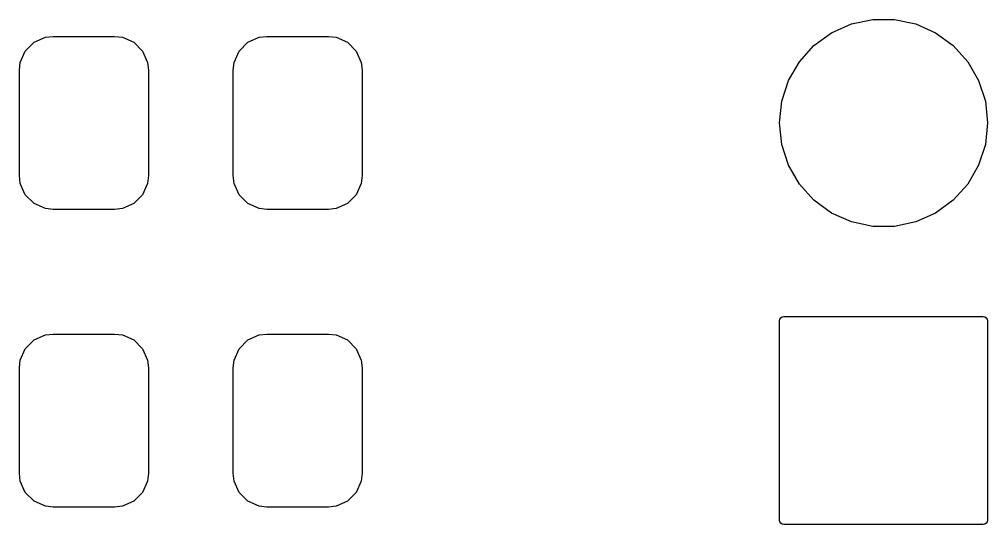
# Model space of a CAD drawing. Extents: x 108 to 210, y -135 to -72.
# Drawn here: x 201.62 to 209.89, y -126.43 to -122.12 of the extents above; entities that cross this region are included whole.
import ezdxf

# ---------------------------------------------------------------- set-up
doc = ezdxf.new("R2010")
doc.units = 0
doc.layers.add('BLACK', color=7, linetype='CONTINUOUS')

msp = doc.modelspace()

# ---------------------------------------------------------------- linework, layer by layer
at = {"layer": 'BLACK', "linetype": 'CONTINUOUS'}
for p, q in [((208.725593, -122.155462), (208.907179, -122.116865)), ((208.907179, -122.116865), (209.092821, -122.116865)), ((209.092821, -122.116865), (209.274407, -122.155462)), ((208.556, -122.230969), (208.725593, -122.155462)), ((209.274407, -122.155462), (209.444, -122.230969)), ((201.749741, -122.312401), (201.846562, -122.26965)), ((201.846562, -122.26965), (201.9125, -122.262)), ((201.9125, -122.262), (202.4375, -122.262)), ((202.4375, -122.262), (202.503438, -122.26965)), ((202.503438, -122.26965), (202.600259, -122.312401)), ((203.574741, -122.312401), (203.671562, -122.26965)), ((203.671562, -122.26965), (203.7375, -122.262)), ((203.7375, -122.262), (204.2625, -122.262)), ((204.2625, -122.262), (204.328438, -122.26965)), ((204.328438, -122.26965), (204.425259, -122.312401)), ((208.405812, -122.340087), (208.556, -122.230969)), ((209.444, -122.230969), (209.594188, -122.340087)), ((201.674901, -122.387241), (201.749741, -122.312401)), ((202.600259, -122.312401), (202.675099, -122.387241)), ((203.499901, -122.387241), (203.574741, -122.312401)), ((204.425259, -122.312401), (204.500099, -122.387241)), ((208.281593, -122.478047), (208.405812, -122.340087)), ((209.594188, -122.340087), (209.718407, -122.478047)), ((201.63215, -122.484062), (201.674901, -122.387241)), ((202.675099, -122.387241), (202.71785, -122.484062)), ((203.45715, -122.484062), (203.499901, -122.387241)), ((204.500099, -122.387241), (204.54285, -122.484062)), ((201.6245, -122.55), (201.63215, -122.484062)), ((202.71785, -122.484062), (202.7255, -122.55)), ((203.4495, -122.55), (203.45715, -122.484062)), ((204.54285, -122.484062), (204.5505, -122.55)), ((208.188772, -122.638818), (208.281593, -122.478047)), ((209.718407, -122.478047), (209.811228, -122.638818)), ((201.6245, -123.45), (201.6245, -122.55)), ((202.7255, -122.55), (202.7255, -123.45)), ((203.4495, -123.45), (203.4495, -122.55)), ((204.5505, -122.55), (204.5505, -123.45)), ((208.131405, -122.815374), (208.188772, -122.638818)), ((209.811228, -122.638818), (209.868595, -122.815374)), ((208.112, -123), (208.131405, -122.815374)), ((209.868595, -122.815374), (209.888, -123)), ((208.131405, -123.184626), (208.112, -123)), ((209.888, -123), (209.868595, -123.184626)), ((208.188772, -123.361182), (208.131405, -123.184626)), ((209.868595, -123.184626), (209.811228, -123.361182)), ((208.281593, -123.521953), (208.188772, -123.361182)), ((209.811228, -123.361182), (209.718407, -123.521953)), ((201.63215, -123.515938), (201.6245, -123.45)), ((202.7255, -123.45), (202.71785, -123.515938)), ((203.45715, -123.515938), (203.4495, -123.45)), ((204.5505, -123.45), (204.54285, -123.515938)), ((201.674901, -123.612759), (201.63215, -123.515938)), ((202.71785, -123.515938), (202.675099, -123.612759)), ((203.499901, -123.612759), (203.45715, -123.515938)), ((204.54285, -123.515938), (204.500099, -123.612759)), ((208.405812, -123.659913), (208.281593, -123.521953)), ((209.718407, -123.521953), (209.594188, -123.659913)), ((201.749741, -123.687599), (201.674901, -123.612759)), ((202.675099, -123.612759), (202.600259, -123.687599)), ((203.574741, -123.687599), (203.499901, -123.612759)), ((204.500099, -123.612759), (204.425259, -123.687599)), ((201.846562, -123.73035), (201.749741, -123.687599)), ((202.600259, -123.687599), (202.503438, -123.73035)), ((203.671562, -123.73035), (203.574741, -123.687599)), ((204.425259, -123.687599), (204.328438, -123.73035)), ((208.556, -123.769031), (208.405812, -123.659913)), ((209.594188, -123.659913), (209.444, -123.769031)), ((201.9125, -123.738), (201.846562, -123.73035)), ((202.4375, -123.738), (201.9125, -123.738)), ((202.503438, -123.73035), (202.4375, -123.738)), ((203.7375, -123.738), (203.671562, -123.73035)), ((204.2625, -123.738), (203.7375, -123.738)), ((204.328438, -123.73035), (204.2625, -123.738)), ((208.725593, -123.844538), (208.556, -123.769031)), ((209.444, -123.769031), (209.274407, -123.844538)), ((208.907179, -123.883135), (208.725593, -123.844538)), ((209.274407, -123.844538), (209.092821, -123.883135)), ((209.092821, -123.883135), (208.907179, -123.883135)), ((208.112, -124.69), (208.114893, -124.675458)), ((208.112, -126.39), (208.112, -124.69)), ((208.114893, -124.675458), (208.12313, -124.66313)), ((208.12313, -124.66313), (208.135458, -124.654893)), ((208.135458, -124.654893), (208.15, -124.652)), ((208.15, -124.652), (209.85, -124.652)), ((209.85, -124.652), (209.864542, -124.654893)), ((209.864542, -124.654893), (209.87687, -124.66313)), ((209.87687, -124.66313), (209.885107, -124.675458)), ((209.885107, -124.675458), (209.888, -124.69)), ((209.888, -124.69), (209.888, -126.39)), ((201.674901, -124.927241), (201.749741, -124.852401)), ((201.749741, -124.852401), (201.846562, -124.80965)), ((201.846562, -124.80965), (201.9125, -124.802)), ((201.9125, -124.802), (202.4375, -124.802)), ((202.4375, -124.802), (202.503438, -124.80965)), ((202.503438, -124.80965), (202.600259, -124.852401)), ((202.600259, -124.852401), (202.675099, -124.927241)), ((203.499901, -124.927241), (203.574741, -124.852401)), ((203.574741, -124.852401), (203.671562, -124.80965)), ((203.671562, -124.80965), (203.7375, -124.802)), ((203.7375, -124.802), (204.2625, -124.802)), ((204.2625, -124.802), (204.328438, -124.80965)), ((204.328438, -124.80965), (204.425259, -124.852401)), ((204.425259, -124.852401), (204.500099, -124.927241)), ((201.63215, -125.024062), (201.674901, -124.927241)), ((202.675099, -124.927241), (202.71785, -125.024062)), ((203.45715, -125.024062), (203.499901, -124.927241)), ((204.500099, -124.927241), (204.54285, -125.024062)), ((201.6245, -125.09), (201.63215, -125.024062)), ((202.71785, -125.024062), (202.7255, -125.09)), ((203.4495, -125.09), (203.45715, -125.024062)), ((204.54285, -125.024062), (204.5505, -125.09)), ((201.6245, -125.99), (201.6245, -125.09)), ((202.7255, -125.09), (202.7255, -125.99)), ((203.4495, -125.99), (203.4495, -125.09)), ((204.5505, -125.09), (204.5505, -125.99)), ((201.63215, -126.055938), (201.6245, -125.99)), ((202.7255, -125.99), (202.71785, -126.055938)), ((203.45715, -126.055938), (203.4495, -125.99)), ((204.5505, -125.99), (204.54285, -126.055938)), ((201.674901, -126.152759), (201.63215, -126.055938)), ((202.71785, -126.055938), (202.675099, -126.152759)), ((203.499901, -126.152759), (203.45715, -126.055938)), ((204.54285, -126.055938), (204.500099, -126.152759)), ((201.749741, -126.227599), (201.674901, -126.152759)), ((202.675099, -126.152759), (202.600259, -126.227599)), ((203.574741, -126.227599), (203.499901, -126.152759)), ((204.500099, -126.152759), (204.425259, -126.227599)), ((201.846562, -126.27035), (201.749741, -126.227599)), ((202.600259, -126.227599), (202.503438, -126.27035)), ((203.671562, -126.27035), (203.574741, -126.227599)), ((204.425259, -126.227599), (204.328438, -126.27035)), ((201.9125, -126.278), (201.846562, -126.27035)), ((202.4375, -126.278), (201.9125, -126.278)), ((202.503438, -126.27035), (202.4375, -126.278)), ((203.7375, -126.278), (203.671562, -126.27035)), ((204.2625, -126.278), (203.7375, -126.278)), ((204.328438, -126.27035), (204.2625, -126.278)), ((208.114893, -126.404542), (208.112, -126.39)), ((208.12313, -126.41687), (208.114893, -126.404542)), ((208.135458, -126.425107), (208.12313, -126.41687)), ((208.15, -126.428), (208.135458, -126.425107)), ((209.85, -126.428), (208.15, -126.428)), ((209.864542, -126.425107), (209.85, -126.428)), ((209.87687, -126.41687), (209.864542, -126.425107)), ((209.885107, -126.404542), (209.87687, -126.41687)), ((209.888, -126.39), (209.885107, -126.404542))]:
    msp.add_line(p, q, dxfattribs=at)

doc.saveas('drawing.dxf')
